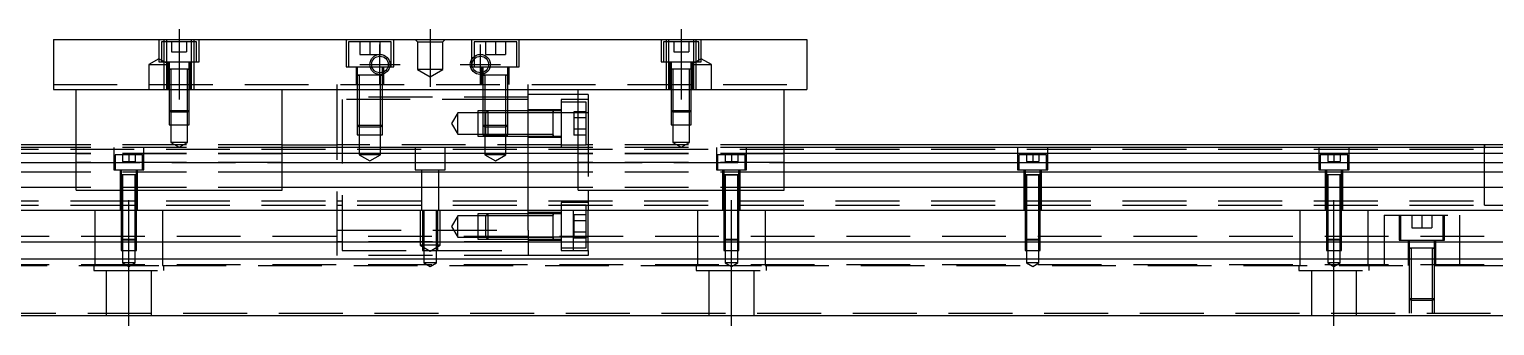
# Model space of a CAD drawing. Extents: x -10 to 729, y -275 to 77.
# Drawn here: x 180.2 to 472, y -223.6 to -164.6 of the extents above; entities that cross this region are included whole.
import ezdxf

# ---------------------------------------------------------------- set-up
doc = ezdxf.new("R2010")
doc.units = 0
doc.linetypes.add('CENTER', pattern=[50.8, 31.75, -6.35, 6.35, -6.35])
doc.linetypes.add('DASHED', pattern=[19.05, 12.7, -6.35])
doc.layers.get('0').update_dxf_attribs({"linetype": 'CONTINUOUS'})
doc.layers.add('CENTER', color=1, linetype='CENTER')

msp = doc.modelspace()

# ---------------------------------------------------------------- linework, layer by layer
at = {"color": 7, "linetype": 'CONTINUOUS'}
for p, q in [((185, -166.61), (185, -176.61)), ((185, -166.61), (335, -166.61)), ((335, -166.61), (335, -176.61)), ((185, -176.61), (335, -176.61)), ((189.5, -196.61), (189.5, -176.61)), ((230.5, -196.61), (230.5, -176.61)), ((241.5, -188.11), (241.5, -176.61)), ((279.5, -188.11), (279.5, -176.61)), ((289.5, -177.61), (279.5, -177.61)), ((289.5, -196.61), (289.5, -176.61)), ((330.5, -196.61), (330.5, -176.61)), ((189.5, -188.11), (0, -188.11)), ((189.5, -189.362272), (0, -189.362272)), ((189.5, -187.61), (60.5, -187.61)), ((230.5, -187.61), (241.5, -187.61)), ((289.5, -188.11), (230.5, -188.11)), ((289.5, -189.362272), (230.5, -189.362272)), ((470.005, -187.61), (330.5, -187.61)), ((520, -188.11), (330.5, -188.11)), ((520, -189.362272), (330.5, -189.362272)), ((475, -187.61), (469.995, -187.61)), ((470, -193.61), (470, -187.609994)), ((470, -199.610006), (470, -187.609994)), ((470, -188.108756), (470, -187.61)), ((470, -198.735), (470, -188.485)), ((0, -191.13668), (189.5, -191.13668)), ((230.5, -191.13668), (289.5, -191.13668)), ((330.5, -191.13668), (520, -191.13668)), ((189.5, -193.033076), (0, -193.033076)), ((289.5, -193.033076), (230.5, -193.033076)), ((520, -193.033076), (330.5, -193.033076)), ((189.5, -196.087372), (0, -196.087372)), ((189.5, -196.61), (230.5, -196.61)), ((289.5, -196.087372), (230.5, -196.087372)), ((289.5, -196.61), (330.5, -196.61)), ((520, -196.087372), (330.5, -196.087372)), ((0, -200.61), (520, -200.61)), ((241.5, -198.735), (242.5, -198.735)), ((470, -199.610006), (470, -198.735)), ((0, -206.91), (520, -206.91)), ((0, -210.31), (520, -210.31)), ((0, -221.61), (520, -221.61))]:
    msp.add_line(p, q, dxfattribs=at)
at = {"color": 3, "linetype": 'DASHED'}
for p, q in [((206, -166.61), (206, -171.11)), ((213.5, -167.11), (206.5, -167.11)), ((206.5, -167.11), (206.5, -171.11)), ((207.000006, -166.61), (207.000006, -167.11)), ((207.000006, -167.11), (207.000006, -171.11)), ((207.5, -166.61), (207.5, -176.61)), ((208.5, -167.11), (208.5, -169.11)), ((208.5, -169.11), (210, -169.11)), ((210, -167.11), (210, -169.11)), ((210, -169.11), (211.5, -169.11)), ((211.5, -167.11), (211.5, -169.11)), ((212.5, -176.61), (212.5, -166.61)), ((212.999994, -167.11), (212.999994, -166.61)), ((212.999994, -171.11), (212.999994, -167.11)), ((213.5, -171.11), (213.5, -167.11)), ((214, -171.11), (214, -166.61)), ((243.25, -166.61), (243.25, -172.11)), ((252.25, -167.11), (243.75, -167.11)), ((243.75, -167.11), (243.75, -172.11)), ((246, -167.11), (246, -169.61)), ((248, -167.11), (248, -169.61)), ((250, -167.11), (250, -169.61)), ((252.25, -172.11), (252.25, -167.11)), ((252.75, -172.11), (252.75, -166.61)), ((257.5, -167.11), (257, -166.61)), ((257.5, -167.11), (257.5, -172.61)), ((257.5, -167.11), (262.5, -167.11)), ((262.5, -167.11), (263, -166.61)), ((262.5, -172.61), (262.5, -167.11)), ((268.25, -166.61), (268.25, -172.11)), ((277.25, -167.11), (268.75, -167.11)), ((268.75, -167.11), (268.75, -170.04875)), ((271, -167.11), (271, -169.61)), ((273, -167.11), (273, -169.61)), ((275, -167.11), (275, -169.61)), ((277.25, -172.11), (277.25, -167.11)), ((277.75, -172.11), (277.75, -166.61)), ((306, -166.61), (306, -171.11)), ((313.5, -167.11), (306.5, -167.11)), ((306.5, -167.11), (306.5, -171.11)), ((307.000006, -166.61), (307.000006, -167.11)), ((307.000006, -167.11), (307.000006, -171.11)), ((307.5, -166.61), (307.5, -176.61)), ((308.5, -167.11), (308.5, -169.11)), ((308.5, -169.11), (310, -169.11)), ((310, -167.11), (310, -169.11)), ((310, -169.11), (311.5, -169.11)), ((311.5, -167.11), (311.5, -169.11)), ((312.5, -176.61), (312.5, -166.61)), ((312.999994, -167.11), (312.999994, -166.61)), ((312.999994, -171.11), (312.999994, -167.11)), ((313.5, -171.11), (313.5, -167.11)), ((314, -171.11), (314, -166.61)), ((206, -170.4553), (204, -171.61)), ((204, -171.61), (208, -171.61)), ((204, -171.61), (204, -176.61)), ((208, -171.61), (206, -170.4553)), ((206, -171.11), (214, -171.11)), ((207.000006, -171.11), (207.000006, -176.61)), ((207.75, -171.11), (207.75, -176.61)), ((208, -171.11), (208, -172.51)), ((212, -172.51), (212, -171.11)), ((212.25, -176.61), (212.25, -171.11)), ((212.999994, -176.61), (212.999994, -171.11)), ((243.25, -172.11), (252.75, -172.11)), ((245.25, -172.11), (245.25, -175.61)), ((245.5, -172.11), (245.5, -173.71)), ((246, -169.61), (248, -169.61)), ((248, -169.61), (250, -169.61)), ((250.5, -173.182418), (250.5, -172.11)), ((250.75, -175.61), (250.75, -172.11)), ((268.25, -172.11), (277.75, -172.11)), ((268.75, -170.04875), (268.75, -170.532968)), ((268.75, -170.532968), (268.75, -172.11)), ((270.25, -172.11), (270.25, -175.61)), ((270.5, -172.11), (270.5, -173.182418)), ((271, -169.61), (273, -169.61)), ((273, -169.61), (275, -169.61)), ((275.5, -173.71), (275.5, -172.11)), ((275.75, -175.61), (275.75, -172.11)), ((306, -171.11), (314, -171.11)), ((307.000006, -171.11), (307.000006, -176.61)), ((307.75, -171.11), (307.75, -176.61)), ((308, -171.11), (308, -172.51)), ((314, -170.4553), (312, -171.61)), ((312, -172.51), (312, -171.11)), ((312, -171.61), (316, -171.61)), ((312.25, -176.61), (312.25, -171.11)), ((312.999994, -176.61), (312.999994, -171.11)), ((316, -171.61), (314, -170.4553)), ((316, -176.61), (316, -171.61)), ((212.000006, -172.51), (207.999994, -172.51)), ((212.000006, -172.51), (207.999994, -172.51)), ((212.000006, -172.51), (207.999994, -172.51)), ((208, -172.505), (208, -172.51)), ((208, -172.51), (208.216462, -172.51)), ((208.216708, -172.51), (208, -172.51)), ((208, -172.51), (208, -176.61)), ((208, -172.51), (208, -172.515)), ((211.783332, -172.51), (208.216708, -172.51)), ((208.35, -172.51), (208.35, -176.61)), ((211.65, -176.61), (211.65, -172.51)), ((212, -172.51), (211.783332, -172.51)), ((211.783538, -172.51), (212, -172.51)), ((212, -172.51), (212, -172.505)), ((212, -176.61), (212, -172.51)), ((212, -172.515), (212, -172.51)), ((250.500006, -173.71), (245.499994, -173.71)), ((250.500006, -173.71), (245.499994, -173.71)), ((245.5, -173.705), (245.5, -173.71)), ((245.5, -173.71), (245.757448, -173.71)), ((245.757468, -173.71), (245.5, -173.71)), ((245.5, -173.71), (245.5, -173.715)), ((245.5, -173.71), (245.5, -175.61)), ((250.013852, -173.71), (245.757468, -173.71)), ((245.9, -173.71), (245.9, -175.61)), ((250.242552, -173.71), (250.013852, -173.71)), ((250.1, -175.61), (250.1, -173.71)), ((250.5, -173.71), (250.242552, -173.71)), ((250.242602, -173.71), (250.5, -173.71)), ((250.5, -173.546492), (250.5, -173.182418)), ((250.5, -173.71), (250.5, -173.546492)), ((250.5, -173.71), (250.5, -173.705)), ((250.5, -173.715), (250.5, -173.71)), ((250.5, -175.61), (250.5, -173.71)), ((257.5, -172.61), (260, -174.053376)), ((262.5, -172.61), (257.5, -172.61)), ((260, -174.053376), (262.5, -172.61)), ((275.500006, -173.71), (270.499994, -173.71)), ((275.500006, -173.71), (270.499994, -173.71)), ((275.500006, -173.71), (270.499994, -173.71)), ((270.5, -173.182418), (270.5, -173.546492)), ((270.5, -173.546492), (270.5, -173.71)), ((270.5, -173.705), (270.5, -173.71)), ((270.5, -173.71), (270.757448, -173.71)), ((270.757468, -173.71), (270.5, -173.71)), ((270.5, -173.71), (270.5, -173.715)), ((270.5, -173.71), (270.5, -175.61)), ((275.242552, -173.71), (270.757468, -173.71)), ((270.9, -173.71), (270.9, -175.61)), ((275.1, -175.61), (275.1, -173.71)), ((275.5, -173.71), (275.242552, -173.71)), ((275.242602, -173.71), (275.5, -173.71)), ((275.5, -173.71), (275.5, -173.705)), ((275.5, -173.715), (275.5, -173.71)), ((275.5, -175.61), (275.5, -173.71)), ((312.000006, -172.51), (307.999994, -172.51)), ((312.000006, -172.51), (307.999994, -172.51)), ((308, -172.505), (308, -172.51)), ((308.216708, -172.51), (308, -172.51)), ((308, -172.51), (308, -176.61)), ((308, -172.51), (308, -172.515)), ((311.783332, -172.51), (308.216708, -172.51)), ((308.35, -172.51), (308.35, -176.61)), ((311.65, -176.61), (311.65, -172.51)), ((312, -172.51), (311.783332, -172.51)), ((312, -172.51), (312, -172.505)), ((312, -176.61), (312, -172.51)), ((312, -172.515), (312, -172.51)), ((185, -175.61), (335, -175.61)), ((208, -176.61), (208, -180.76)), ((208.000006, -176.61), (208.000002, -180.76)), ((208.35, -176.61), (208.35, -181.11)), ((211.65, -181.11), (211.65, -176.61)), ((211.999998, -180.76), (211.999994, -176.61)), ((212, -180.76), (212, -176.61)), ((241.5, -176.61), (241.5, -175.61)), ((245.5, -175.61), (245.5, -183.71)), ((245.500006, -175.61), (245.500006, -183.71)), ((245.9, -175.61), (245.9, -184.11)), ((250.1, -184.11), (250.1, -175.61)), ((250.499994, -183.71), (250.499994, -175.61)), ((250.5, -183.71), (250.5, -175.61)), ((270.5, -175.61), (270.5, -183.71)), ((270.500006, -175.61), (270.500006, -183.71)), ((270.9, -175.61), (270.9, -184.11)), ((275.1, -176.61), (275.1, -175.61)), ((275.1, -184.11), (275.1, -176.61)), ((275.499994, -176.61), (275.499994, -175.61)), ((275.499994, -183.710006), (275.499994, -176.61)), ((275.5, -176.61), (275.5, -175.61)), ((275.5, -183.71), (275.5, -176.61)), ((279.5, -176.61), (279.5, -175.61)), ((291.5, -177.61), (289.5, -177.61)), ((291.5, -177.61), (291.5, -181.240684)), ((308, -176.61), (308, -180.76)), ((308.000006, -176.61), (308.000002, -180.76)), ((308.35, -176.61), (308.35, -181.11)), ((311.65, -181.11), (311.65, -176.61)), ((311.999998, -180.76), (311.999994, -176.61)), ((312, -180.76), (312, -176.61)), ((208, -180.76), (212, -180.76)), ((208, -180.76), (208.35, -181.11)), ((208.000002, -180.76), (208.000006, -183.61)), ((211.65, -181.11), (212, -180.76)), ((211.999994, -183.61), (211.999998, -180.76)), ((279.5, -178.11), (241.5, -178.11)), ((242.5, -178.61), (242.5, -206.91)), ((275.1, -178.61), (242.5, -178.61)), ((271.5, -180.860002), (269.5, -180.860006)), ((269.5, -180.860006), (269.5, -185.859994)), ((271.5, -180.86), (271.1, -181.26)), ((271.5, -180.86), (271.5, -185.86)), ((275.1, -180.86), (271.5, -180.86)), ((275.1, -180.860006), (271.5, -180.860002)), ((275.5, -178.61), (275.1, -178.61)), ((275.5, -180.86), (275.1, -180.86)), ((275.5, -180.860006), (275.1, -180.860006)), ((279.5, -178.61), (275.5, -178.61)), ((279.5, -180.86), (275.5, -180.86)), ((279.5, -180.860006), (275.5, -180.860006)), ((286.1, -180.61), (279.5, -180.61)), ((283.000006, -180.86), (279.5, -180.86)), ((283.1, -180.86), (283.000006, -180.86)), ((283.35, -180.86), (283.1, -180.86)), ((284.505, -180.86), (283.35, -180.86)), ((286.1, -180.86), (284.495, -180.86)), ((284.5, -183.36), (284.5, -180.859994)), ((284.5, -185.860006), (284.5, -180.859994)), ((284.5, -181.11), (284.5, -180.859994)), ((284.5, -180.86), (284.5, -181.117448)), ((284.5, -181.10953), (284.5, -180.86)), ((284.5, -181.10953), (284.5, -180.86)), ((286.1, -178.61), (286.1, -188.11)), ((291.5, -178.61), (286.1, -178.61)), ((286.65, -179.11), (286.1, -179.11)), ((287, -179.11), (286.65, -179.11)), ((291.1, -179.11), (287, -179.11)), ((291.1, -187.61), (291.1, -179.11)), ((308, -180.76), (312, -180.76)), ((308, -180.76), (308.35, -181.11)), ((308.000002, -180.76), (308.000006, -183.61)), ((311.65, -181.11), (312, -180.76)), ((311.999994, -183.61), (311.999998, -180.76)), ((208.000006, -183.61), (211.999994, -183.61)), ((211.65, -181.11), (208.35, -181.11)), ((208.35, -181.11), (208.35, -183.61)), ((208.35, -183.61), (208.35, -187.11)), ((211.65, -183.61), (211.65, -181.11)), ((211.65, -187.11), (211.65, -183.61)), ((245.5, -183.71), (250.5, -183.71)), ((245.5, -183.71), (245.9, -184.11)), ((245.500006, -183.71), (245.500006, -185.61)), ((250.1, -184.11), (250.5, -183.71)), ((250.499994, -185.61), (250.499994, -183.71)), ((265.5, -181.26), (264.287564, -183.36)), ((264.287564, -183.36), (265.5, -185.46)), ((265.5, -185.46), (265.5, -181.26)), ((269.5, -181.26), (265.5, -181.26)), ((271.1, -181.26), (269.5, -181.26)), ((270.5, -183.71), (275.5, -183.71)), ((270.5, -183.71), (270.9, -184.11)), ((270.500006, -183.71), (270.500006, -185.61)), ((271.1, -185.46), (271.1, -181.26)), ((275.1, -181.26), (271.1, -181.26)), ((275.5, -181.26), (275.1, -181.26)), ((275.1, -184.11), (275.5, -183.71)), ((275.499994, -185.61), (275.499994, -183.710006)), ((279.5, -181.26), (275.5, -181.26)), ((283.000006, -181.240684), (279.5, -181.240684)), ((283.000006, -181.26), (279.5, -181.26)), ((286.999994, -181.240684), (283.000006, -181.240684)), ((284.5, -181.26), (283.000006, -181.26)), ((284.5, -183.159974), (284.5, -181.10953)), ((284.5, -181.26), (284.5, -181.11)), ((284.5, -183.61), (284.5, -181.26)), ((284.5, -183.56002), (284.5, -183.159974)), ((284.5, -185.602552), (284.5, -183.56002)), ((284.5, -185.46), (284.5, -183.61)), ((291.5, -181.240684), (286.999994, -181.240684)), ((288.6, -181.050598), (288.6, -182.2053)), ((291.1, -181.050598), (288.6, -181.050598)), ((291.1, -182.2053), (288.6, -182.2053)), ((288.6, -182.2053), (288.6, -184.5147)), ((291.5, -181.240684), (291.5, -196.61)), ((308.000006, -183.61), (311.999994, -183.61)), ((311.65, -181.11), (308.35, -181.11)), ((308.35, -181.11), (308.35, -183.61)), ((308.35, -183.61), (308.35, -187.11)), ((311.65, -183.61), (311.65, -181.11)), ((311.65, -187.11), (311.65, -183.61)), ((245.500006, -185.61), (250.499994, -185.61)), ((250.1, -184.11), (245.9, -184.11)), ((245.9, -184.11), (245.9, -185.61)), ((245.9, -185.61), (245.9, -189.61)), ((250.1, -185.61), (250.1, -184.11)), ((250.1, -189.61), (250.1, -185.61)), ((265.5, -185.46), (269.5, -185.46)), ((269.5, -185.46), (271.1, -185.46)), ((269.5, -185.859994), (271.5, -185.859994)), ((270.500006, -185.61), (275.499994, -185.61)), ((275.1, -184.11), (270.9, -184.11)), ((270.9, -184.11), (270.9, -185.61)), ((270.9, -185.61), (270.9, -189.61)), ((271.1, -185.46), (279.5, -185.46)), ((271.1, -185.46), (271.5, -185.86)), ((271.1, -185.46), (279.5, -185.46)), ((271.5, -185.859994), (279.5, -185.859994)), ((271.5, -185.86), (279.5, -185.86)), ((275.1, -185.61), (275.1, -184.11)), ((275.1, -189.61), (275.1, -185.61)), ((279.5, -185.46), (284.5, -185.46)), ((279.5, -185.86), (284.505, -185.86)), ((279.5, -186.11), (286.1, -186.11)), ((284.495, -185.86), (286.1, -185.86)), ((284.5, -185.860006), (284.5, -185.46)), ((284.5, -185.86), (284.5, -185.602552)), ((284.5, -185.602602), (284.5, -185.86)), ((288.6, -184.5147), (288.6, -185.669402)), ((291.1, -184.5147), (288.6, -184.5147)), ((291.1, -185.669402), (288.6, -185.669402)), ((55, -188.485), (470, -188.485)), ((230.5, -187.61), (189.5, -187.61)), ((230.5, -188.11), (189.5, -188.11)), ((230.5, -189.362272), (189.5, -189.362272)), ((230.5, -189.407056), (189.5, -189.407056)), ((197, -188.11), (197, -192.61)), ((202.75, -189.61), (197.25, -189.61)), ((197.25, -189.61), (197.25, -192.61)), ((198.75, -189.61), (198.75, -190.91)), ((200, -189.61), (200, -190.91)), ((201.25, -189.61), (201.25, -190.91)), ((202.75, -192.61), (202.75, -189.61)), ((203, -192.61), (203, -188.11)), ((211.65, -187.11), (208.35, -187.11)), ((208.35, -187.11), (210, -188.062628)), ((210, -188.062628), (211.65, -187.11)), ((286.1, -187.61), (241.5, -187.61)), ((241.5, -209.61), (241.5, -188.11)), ((250.1, -189.61), (245.9, -189.61)), ((245.9, -189.61), (248, -190.822436)), ((248, -190.822436), (250.1, -189.61)), ((257, -188.11), (257, -192.61)), ((263, -192.61), (263, -188.11)), ((275.1, -189.61), (270.9, -189.61)), ((270.9, -189.61), (273, -190.822436)), ((273, -190.822436), (275.1, -189.61)), ((279.5, -200.61), (279.5, -188.11)), ((286.1, -187.61), (291.1, -187.61)), ((330.5, -188.11), (289.5, -188.11)), ((330.5, -189.362272), (289.5, -189.362272)), ((330.5, -189.407056), (289.5, -189.407056)), ((291.5, -187.61), (291.1, -187.61)), ((330.5, -187.61), (291.5, -187.61)), ((311.65, -187.11), (308.35, -187.11)), ((308.35, -187.11), (310, -188.062628)), ((310, -188.062628), (311.65, -187.11)), ((317, -188.11), (317, -192.61)), ((322.75, -189.61), (317.25, -189.61)), ((317.25, -189.61), (317.25, -192.61)), ((318.75, -189.61), (318.75, -190.91)), ((320, -189.61), (320, -190.91)), ((321.25, -189.61), (321.25, -190.91)), ((322.75, -192.61), (322.75, -189.61)), ((323, -192.61), (323, -188.11)), ((377, -188.11), (377, -192.61)), ((382.75, -189.61), (377.25, -189.61)), ((377.25, -189.61), (377.25, -192.61)), ((378.75, -189.61), (378.75, -190.91)), ((380, -189.61), (380, -190.91)), ((381.25, -189.61), (381.25, -190.91)), ((382.75, -192.61), (382.75, -189.61)), ((383, -192.61), (383, -188.11)), ((437, -188.11), (437, -192.61)), ((442.75, -189.61), (437.25, -189.61)), ((437.25, -189.61), (437.25, -192.61)), ((438.75, -189.61), (438.75, -190.91)), ((440, -189.61), (440, -190.91)), ((441.25, -189.61), (441.25, -190.91)), ((442.75, -192.61), (442.75, -189.61)), ((443, -192.61), (443, -188.11)), ((470, -187.61), (470, -188.284782)), ((470, -193.409962), (470, -188.108756)), ((230.5, -191.11), (189.5, -191.11)), ((189.5, -191.13668), (230.5, -191.13668)), ((198.75, -190.91), (200, -190.91)), ((200, -190.91), (201.25, -190.91)), ((330.5, -191.11), (289.5, -191.11)), ((289.5, -191.13668), (330.5, -191.13668)), ((318.75, -190.91), (320, -190.91)), ((320, -190.91), (321.25, -190.91)), ((378.75, -190.91), (380, -190.91)), ((380, -190.91), (381.25, -190.91)), ((438.75, -190.91), (440, -190.91)), ((440, -190.91), (441.25, -190.91)), ((230.5, -193.033076), (189.5, -193.033076)), ((197, -192.61), (203, -192.61)), ((198.25, -192.61), (198.25, -200.61)), ((199.998804, -193.61), (198.499994, -193.61)), ((198.5, -192.61), (198.5, -193.61)), ((198.5, -193.605), (198.5, -193.61)), ((198.624678, -193.61), (198.5, -193.61)), ((198.5, -193.61), (198.5, -193.615)), ((198.5, -193.61), (198.5, -200.61)), ((199.998804, -193.61), (198.624678, -193.61)), ((198.75, -193.61), (198.75, -200.61)), ((201.500006, -193.61), (199.998804, -193.61)), ((201.37533, -193.61), (199.998804, -193.61)), ((201.25, -200.61), (201.25, -193.61)), ((201.5, -193.61), (201.37533, -193.61)), ((201.5, -193.61), (201.5, -192.61)), ((201.5, -193.61), (201.5, -193.605)), ((201.5, -193.615), (201.5, -193.61)), ((201.5, -200.61), (201.5, -193.61)), ((201.75, -200.61), (201.75, -192.61)), ((257, -192.61), (263, -192.61)), ((258.25, -192.61), (258.25, -200.61)), ((261.75, -200.61), (261.75, -192.61)), ((330.5, -193.033076), (289.5, -193.033076)), ((317, -192.61), (323, -192.61)), ((318.25, -192.61), (318.25, -200.61)), ((321.500006, -193.61), (318.499994, -193.61)), ((319.998804, -193.61), (318.499994, -193.61)), ((318.5, -192.61), (318.5, -193.61)), ((318.5, -193.605), (318.5, -193.61)), ((318.5, -193.61), (318.62467, -193.61)), ((318.624678, -193.61), (318.5, -193.61)), ((318.5, -193.61), (318.5, -193.615)), ((318.5, -193.61), (318.5, -200.61)), ((318.62467, -193.61), (321.375392, -193.61)), ((319.998804, -193.61), (318.624678, -193.61)), ((318.75, -193.61), (318.75, -200.61)), ((321.500006, -193.61), (319.998804, -193.61)), ((321.37533, -193.61), (319.998804, -193.61)), ((321.25, -200.61), (321.25, -193.61)), ((321.5, -193.61), (321.37533, -193.61)), ((321.375392, -193.61), (321.5, -193.61)), ((321.5, -193.61), (321.5, -192.61)), ((321.5, -193.61), (321.5, -193.605)), ((321.5, -193.615), (321.5, -193.61)), ((321.5, -200.61), (321.5, -193.61)), ((321.75, -200.61), (321.75, -192.61)), ((377, -192.61), (383, -192.61)), ((378.25, -192.61), (378.25, -200.61)), ((381.500006, -193.61), (378.499994, -193.61)), ((379.998804, -193.61), (378.499994, -193.61)), ((378.5, -192.61), (378.5, -193.61)), ((378.5, -193.605), (378.5, -193.61)), ((378.5, -193.61), (378.62467, -193.61)), ((378.624678, -193.61), (378.5, -193.61)), ((378.5, -193.61), (378.5, -193.615)), ((378.5, -193.61), (378.5, -200.61)), ((378.62467, -193.61), (381.375392, -193.61)), ((379.998804, -193.61), (378.624678, -193.61)), ((378.75, -193.61), (378.75, -200.61)), ((381.500006, -193.61), (379.998804, -193.61)), ((381.37533, -193.61), (379.998804, -193.61)), ((381.25, -200.61), (381.25, -193.61)), ((381.5, -193.61), (381.37533, -193.61)), ((381.375392, -193.61), (381.5, -193.61)), ((381.5, -193.61), (381.5, -192.61)), ((381.5, -193.61), (381.5, -193.605)), ((381.5, -193.615), (381.5, -193.61)), ((381.5, -200.61), (381.5, -193.61)), ((381.75, -200.61), (381.75, -192.61)), ((437, -192.61), (443, -192.61)), ((438.25, -192.61), (438.25, -200.61)), ((439.998804, -193.61), (438.499994, -193.61)), ((438.5, -192.61), (438.5, -193.61)), ((438.5, -193.605), (438.5, -193.61)), ((438.624678, -193.61), (438.5, -193.61)), ((438.5, -193.61), (438.5, -200.61)), ((438.5, -193.61), (438.5, -193.615)), ((439.998804, -193.61), (438.624678, -193.61)), ((438.75, -193.61), (438.75, -200.61)), ((441.500006, -193.61), (439.998804, -193.61)), ((441.37533, -193.61), (439.998804, -193.61)), ((441.25, -200.61), (441.25, -193.61)), ((441.5, -193.61), (441.37533, -193.61)), ((441.5, -193.61), (441.5, -192.61)), ((441.5, -193.61), (441.5, -193.605)), ((441.5, -200.61), (441.5, -193.61)), ((441.5, -193.615), (441.5, -193.61)), ((441.75, -200.61), (441.75, -192.61)), ((470, -199.609164), (470, -193.409962)), ((230.5, -196.087372), (189.5, -196.087372)), ((230.5, -196.11), (189.5, -196.11)), ((330.5, -196.087372), (289.5, -196.087372)), ((330.5, -196.11), (289.5, -196.11)), ((291.5, -196.61), (291.5, -200.61)), ((55, -198.735), (470, -198.735)), ((55, -199.61), (470, -199.61)), ((193.291796, -211.61), (193.291796, -200.61)), ((198.5, -200.61), (198.5, -206.36)), ((198.500006, -200.61), (198.500002, -206.36)), ((198.75, -200.61), (198.75, -206.61)), ((201.25, -206.61), (201.25, -200.61)), ((201.499998, -206.36), (201.499994, -200.61)), ((201.5, -206.36), (201.5, -200.61)), ((206.708204, -200.61), (206.708204, -211.61)), ((241.5, -199.61), (242.5, -199.61)), ((258, -200.61), (258, -207.61)), ((258.500006, -200.61), (258.500006, -206.91)), ((258.75, -200.61), (258.75, -208.61)), ((261.25, -208.61), (261.25, -200.61)), ((261.499994, -206.91), (261.499994, -200.61)), ((262, -207.61), (262, -200.61)), ((279.5, -204.61), (279.5, -200.61)), ((286.1, -201.11), (279.5, -201.11)), ((286.1, -199.11), (286.1, -208.61)), ((291.5, -199.11), (286.1, -199.11)), ((291.1, -199.61), (286.1, -199.61)), ((288.500006, -200.61), (288.500006, -206.91)), ((291.1, -200.61), (291.1, -199.61)), ((291.1, -206.91), (291.1, -200.61)), ((291.499994, -206.91), (291.499994, -200.61)), ((313.291796, -211.61), (313.291796, -200.61)), ((318.5, -200.61), (318.5, -206.36)), ((318.500006, -200.61), (318.500002, -206.36)), ((318.75, -200.61), (318.75, -206.61)), ((321.25, -206.61), (321.25, -200.61)), ((321.499998, -206.36), (321.499994, -200.61)), ((321.5, -206.36), (321.5, -200.61)), ((326.708204, -200.61), (326.708204, -211.61)), ((378.5, -200.61), (378.5, -206.36)), ((378.500006, -200.61), (378.500002, -206.36)), ((378.75, -200.61), (378.75, -206.61)), ((381.25, -206.61), (381.25, -200.61)), ((381.499998, -206.36), (381.499994, -200.61)), ((381.5, -206.36), (381.5, -200.61)), ((433.291796, -211.61), (433.291796, -200.61)), ((438.5, -200.61), (438.5, -206.36)), ((438.500006, -200.61), (438.500002, -206.36)), ((438.75, -200.61), (438.75, -206.61)), ((441.25, -206.61), (441.25, -200.61)), ((441.499998, -206.36), (441.499994, -200.61)), ((441.5, -206.36), (441.5, -200.61)), ((446.708204, -200.61), (446.708204, -211.61)), ((469.995, -199.61), (470, -199.61)), ((470, -199.61), (470, -199.609164)), ((470, -199.61), (475, -199.61)), ((470, -199.61), (470.005, -199.61)), ((265.5, -201.76), (264.287564, -203.86)), ((264.287564, -203.86), (265.5, -205.96)), ((265.5, -205.96), (265.5, -201.76)), ((269.5, -201.76), (265.5, -201.76)), ((271.5, -201.360002), (269.5, -201.360006)), ((269.5, -201.360006), (269.5, -206.359994)), ((271.1, -201.76), (269.5, -201.76)), ((271.5, -201.36), (271.1, -201.76)), ((271.1, -205.96), (271.1, -201.76)), ((279.5, -201.76), (271.1, -201.76)), ((271.5, -201.36), (271.5, -206.36)), ((279.5, -201.36), (271.5, -201.36)), ((279.5, -201.360006), (271.5, -201.360002)), ((284.505, -201.36), (279.5, -201.36)), ((284.5, -201.76), (279.5, -201.76)), ((286.1, -201.36), (284.495, -201.36)), ((284.5, -203.86), (284.5, -201.359994)), ((284.5, -206.360006), (284.5, -201.359994)), ((284.5, -201.76), (284.5, -201.359994)), ((284.5, -201.36), (284.5, -201.617448)), ((284.5, -201.617468), (284.5, -201.36)), ((284.5, -201.617468), (284.5, -201.36)), ((284.5, -203.659974), (284.5, -201.617468)), ((284.5, -205.96), (284.5, -201.76)), ((284.5, -206.102552), (284.5, -203.659974)), ((288.6, -201.550598), (288.6, -202.7053)), ((291.1, -201.550598), (288.6, -201.550598)), ((291.1, -202.7053), (288.6, -202.7053)), ((288.6, -202.7053), (288.6, -205.0147)), ((450, -201.61), (465, -201.61)), ((450, -201.61), (450, -206.91)), ((453, -201.61), (453, -206.61)), ((453.25, -201.61), (453.25, -206.61)), ((455.5, -201.61), (455.5, -204.11)), ((455.5, -204.11), (457.5, -204.11)), ((457.5, -201.61), (457.5, -204.11)), ((457.5, -204.11), (459.5, -204.11)), ((459.5, -201.61), (459.5, -204.11)), ((461.75, -206.61), (461.75, -201.61)), ((462, -206.61), (462, -201.61)), ((465, -201.61), (465, -206.91)), ((0, -205.76), (520, -205.76)), ((198.5, -206.36), (201.5, -206.36)), ((198.5, -206.36), (198.75, -206.61)), ((198.500002, -206.36), (198.500006, -206.91)), ((198.500006, -206.91), (198.500006, -208.61)), ((201.25, -206.61), (198.75, -206.61)), ((198.75, -206.61), (198.75, -208.61)), ((201.25, -206.61), (201.5, -206.36)), ((201.25, -208.61), (201.25, -206.61)), ((201.499994, -206.91), (201.499998, -206.36)), ((201.499994, -208.61), (201.499994, -206.91)), ((241.5, -204.61), (279.5, -204.61)), ((241.5, -206.885918), (279.5, -206.885918)), ((242.5, -206.885918), (241.5, -206.885918)), ((279.5, -206.885918), (242.5, -206.885918)), ((242.5, -206.91), (242.5, -208.61)), ((258.500006, -206.91), (258.500006, -208.61)), ((261.499994, -208.61), (261.499994, -206.91)), ((265.5, -205.96), (269.5, -205.96)), ((269.5, -205.96), (271.1, -205.96)), ((269.5, -206.359994), (271.5, -206.359998)), ((271.1, -205.96), (279.5, -205.96)), ((271.1, -205.96), (271.5, -206.36)), ((271.5, -206.359998), (279.5, -206.359994)), ((271.5, -206.36), (279.5, -206.36)), ((279.5, -204.61), (279.5, -206.91)), ((279.5, -205.96), (284.5, -205.96)), ((288.500006, -205.979316), (279.5, -205.979316)), ((279.5, -206.36), (284.5, -206.36)), ((279.5, -206.61), (286.1, -206.61)), ((279.5, -206.91), (279.5, -209.61)), ((284.495, -206.36), (284.5, -206.36)), ((284.5, -206.360006), (284.5, -205.96)), ((284.5, -206.36), (284.5, -206.102552)), ((284.5, -206.102602), (284.5, -206.36)), ((284.5, -206.36), (286.1, -206.36)), ((284.5, -206.36), (284.505, -206.36)), ((291.5, -205.979316), (288.500006, -205.979316)), ((288.500006, -206.91), (288.500006, -208.61)), ((291.1, -205.0147), (288.6, -205.0147)), ((288.6, -205.0147), (288.6, -206.169402)), ((291.1, -206.169402), (288.6, -206.169402)), ((291.1, -208.11), (291.1, -206.91)), ((291.499994, -208.61), (291.499994, -206.91)), ((318.5, -206.36), (321.5, -206.36)), ((318.5, -206.36), (318.75, -206.61)), ((318.500002, -206.36), (318.500006, -206.91)), ((318.500006, -206.91), (318.500006, -208.61)), ((321.25, -206.61), (318.75, -206.61)), ((318.75, -206.61), (318.75, -208.61)), ((321.25, -206.61), (321.5, -206.36)), ((321.25, -208.61), (321.25, -206.61)), ((321.499994, -206.91), (321.499998, -206.36)), ((321.499994, -208.61), (321.499994, -206.91)), ((378.5, -206.36), (381.5, -206.36)), ((378.5, -206.36), (378.75, -206.61)), ((378.500002, -206.36), (378.500006, -206.91)), ((378.500006, -206.91), (378.500006, -208.61)), ((381.25, -206.61), (378.75, -206.61)), ((378.75, -206.61), (378.75, -208.61)), ((381.25, -206.61), (381.5, -206.36)), ((381.25, -208.61), (381.25, -206.61)), ((381.499994, -206.91), (381.499998, -206.36)), ((381.499994, -208.61), (381.499994, -206.91)), ((438.5, -206.36), (441.5, -206.36)), ((438.5, -206.36), (438.75, -206.61)), ((438.500002, -206.36), (438.500006, -206.91)), ((438.500006, -206.91), (438.500006, -208.61)), ((441.25, -206.61), (438.75, -206.61)), ((438.75, -206.61), (438.75, -208.61)), ((441.25, -206.61), (441.5, -206.36)), ((441.25, -208.61), (441.25, -206.61)), ((441.499994, -206.91), (441.499998, -206.36)), ((441.499994, -208.61), (441.499994, -206.91)), ((450, -206.91), (450, -210.31)), ((453, -206.61), (462, -206.61)), ((454.75, -206.61), (454.75, -211.61)), ((455, -206.61), (455, -206.91)), ((455, -206.91), (455, -208.21)), ((460, -206.91), (460, -206.61)), ((460, -208.21), (460, -206.91)), ((460.25, -211.61), (460.25, -206.61)), ((465, -206.91), (465, -210.31)), ((198.500006, -208.61), (201.499994, -208.61)), ((198.75, -208.61), (198.75, -211.11)), ((201.25, -211.11), (201.25, -208.61)), ((279.5, -209.61), (241.5, -209.61)), ((242.5, -208.61), (279.5, -208.61)), ((262, -207.61), (258, -207.61)), ((258, -207.61), (260, -208.7647)), ((258.500006, -208.61), (261.499994, -208.61)), ((258.75, -208.61), (258.75, -211.11)), ((260, -208.7647), (262, -207.61)), ((261.25, -211.11), (261.25, -208.61)), ((291.5, -209.61), (279.5, -209.61)), ((286.1, -208.11), (288.500006, -208.11)), ((286.1, -208.61), (288.500006, -208.61)), ((288.500006, -208.11), (291.1, -208.11)), ((288.500006, -208.61), (291.499994, -208.61)), ((291.5, -208.61), (291.5, -209.61)), ((318.500006, -208.61), (321.499994, -208.61)), ((318.75, -208.61), (318.75, -211.11)), ((321.25, -211.11), (321.25, -208.61)), ((378.500006, -208.61), (381.499994, -208.61)), ((378.75, -208.61), (378.75, -211.11)), ((381.25, -211.11), (381.25, -208.61)), ((438.500006, -208.61), (441.499994, -208.61)), ((438.75, -208.61), (438.75, -211.11)), ((441.25, -211.11), (441.25, -208.61)), ((460.000006, -208.21), (454.999994, -208.21)), ((460.000006, -208.21), (454.999994, -208.21)), ((455, -208.205), (455, -208.21)), ((455, -208.21), (455.257448, -208.21)), ((455.257468, -208.21), (455, -208.21)), ((455, -208.21), (455, -210.31)), ((455, -208.21), (455, -208.215)), ((459.742552, -208.21), (455.257468, -208.21)), ((455.4, -208.21), (455.4, -210.31)), ((459.6, -210.31), (459.6, -208.21)), ((460, -208.21), (459.742552, -208.21)), ((459.742602, -208.21), (460, -208.21)), ((460, -208.21), (460, -208.205)), ((460, -210.31), (460, -208.21)), ((460, -208.215), (460, -208.21)), ((0, -211.46), (520, -211.46)), ((56.708204, -211.61), (193.291796, -211.61)), ((193, -211.61), (193, -212.61)), ((193, -212.61), (207, -212.61)), ((193.291796, -211.61), (206.708204, -211.61)), ((195.5, -212.61), (195.5, -221.61)), ((201.25, -211.11), (198.75, -211.11)), ((198.75, -211.11), (200, -211.831688)), ((200, -211.831688), (201.25, -211.11)), ((204.5, -221.61), (204.5, -212.61)), ((206.708204, -211.61), (313.291796, -211.61)), ((207, -212.61), (207, -211.61)), ((261.25, -211.11), (258.75, -211.11)), ((258.75, -211.11), (260, -211.831688)), ((260, -211.831688), (261.25, -211.11)), ((313, -211.61), (313, -212.61)), ((313, -212.61), (327, -212.61)), ((313.291796, -211.61), (326.708204, -211.61)), ((315.5, -212.61), (315.5, -221.61)), ((321.25, -211.11), (318.75, -211.11)), ((318.75, -211.11), (320, -211.831688)), ((320, -211.831688), (321.25, -211.11)), ((324.5, -221.61), (324.5, -212.61)), ((326.708204, -211.61), (463.291796, -211.61)), ((327, -212.61), (327, -211.61)), ((381.25, -211.11), (378.75, -211.11)), ((378.75, -211.11), (380, -211.831688)), ((380, -211.831688), (381.25, -211.11)), ((433, -211.61), (433, -212.61)), ((433, -212.61), (447, -212.61)), ((435.5, -212.61), (435.5, -221.61)), ((441.25, -211.11), (438.75, -211.11)), ((438.75, -211.11), (440, -211.831688)), ((440, -211.831688), (441.25, -211.11)), ((444.5, -221.61), (444.5, -212.61)), ((447, -212.61), (447, -211.61)), ((450, -210.31), (450, -211.61)), ((455, -210.31), (455, -211.61)), ((455, -211.61), (455, -218.21)), ((455.000006, -211.61), (455.000006, -218.210006)), ((455.4, -210.31), (455.4, -211.61)), ((455.4, -211.61), (455.4, -218.61)), ((459.6, -211.61), (459.6, -210.31)), ((459.6, -218.61), (459.6, -211.61)), ((459.999994, -218.210006), (459.999994, -211.61)), ((460, -211.61), (460, -210.31)), ((460, -218.21), (460, -211.61)), ((463.291796, -211.61), (476.708204, -211.61)), ((465, -210.31), (465, -211.61)), ((455, -218.21), (460, -218.21)), ((455, -218.21), (455.4, -218.61)), ((455.000006, -218.210006), (455.000006, -221.11)), ((459.6, -218.61), (455.4, -218.61)), ((455.4, -218.61), (455.4, -221.11)), ((459.6, -218.61), (460, -218.21)), ((459.6, -221.11), (459.6, -218.61)), ((459.999994, -221.11), (459.999994, -218.210006)), ((77.499994, -221.11), (520, -221.11))]:
    msp.add_line(p, q, dxfattribs=at)
at = {"color": 3, "linetype": 'CONTINUOUS'}
for centre in [(250, -171.61), (270, -171.61)]:
    msp.add_circle(centre, 2, dxfattribs=at)
at = {"color": 7, "linetype": 'CONTINUOUS'}
for centre in [(250, -171.61), (270, -171.61)]:
    msp.add_circle(centre, 1.65, dxfattribs=at)
at = {"layer": 'CENTER', "color": 1, "linetype": 'CENTER'}
for p, q in [((210, -164.61), (210, -178.61)), ((260, -164.61), (260, -176.053376)), ((310, -164.61), (310, -178.61)), ((250, -175.61), (250, -167.61)), ((270, -175.61), (270, -167.61)), ((246, -171.61), (254, -171.61)), ((266, -171.61), (274, -171.61)), ((200, -223.61), (200, -198.61)), ((320, -223.61), (320, -198.61)), ((440, -223.61), (440, -198.61))]:
    msp.add_line(p, q, dxfattribs=at)

doc.saveas('drawing.dxf')
